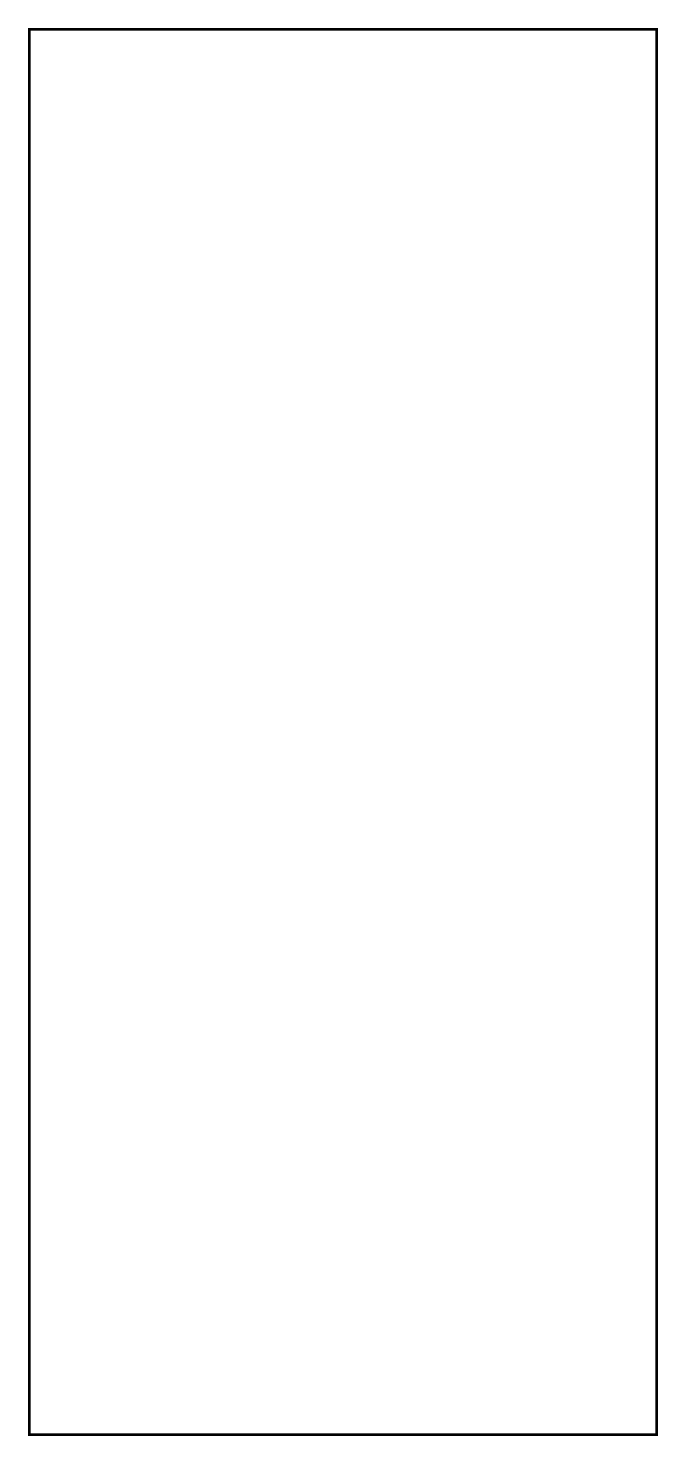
# Model space of a CAD drawing. Extents: x -0.1 to 25.1, y -0.1 to 56.1.
import ezdxf

# ---------------------------------------------------------------- set-up
doc = ezdxf.new("R2010")
doc.units = 0
doc.layers.add('BOARD_OUTLINE_00', color=254, linetype='CONTINUOUS')

# ---------------------------------------------------------------- blocks, each defined once
blk = doc.blocks.new('SMOOTH_0$1')
at = {"const_width": 0.05}
blk.add_lwpolyline([(-0.025, 0, 1), (0.025, 0, 1)], format="xyb", close=True, dxfattribs=at)
blk = doc.blocks.new('BOARD_1')
at = {"layer": 'BOARD_OUTLINE_00', "const_width": 0.1}
blk.add_lwpolyline([(0.35, 25.7), (25.35, 25.7), (25.35, -30.3), (0.35, -30.3)], close=True, dxfattribs=at)
at = {"layer": 'BOARD_OUTLINE_00'}
for p in [(0.35, 25.7), (25.35, 25.7), (0.35, -30.3), (25.35, -30.3)]:
    blk.add_blockref('SMOOTH_0$1', p, dxfattribs=at)

msp = doc.modelspace()

# ---------------------------------------------------------------- block references
msp.add_blockref('BOARD_1', (-0.35, 30.3))

doc.saveas('drawing.dxf')
